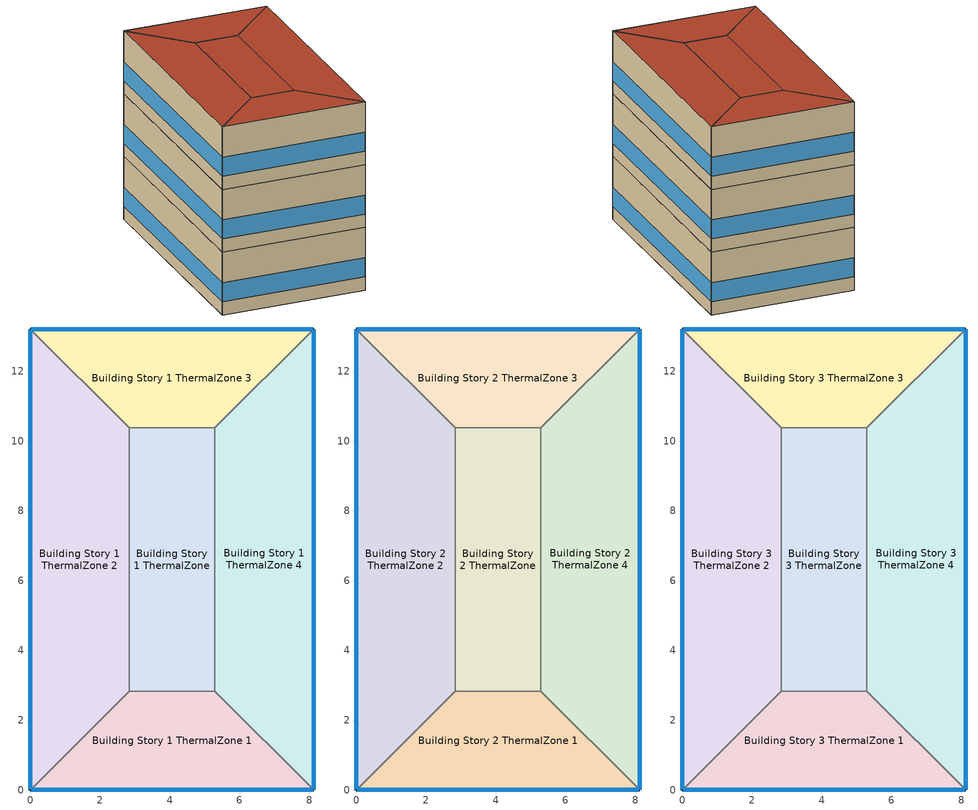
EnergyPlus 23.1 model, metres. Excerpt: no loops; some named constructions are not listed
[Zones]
Building Story 1 ThermalZone
 floor ground (Typical Insulated Carpeted 8in Slab Floor): 5.29,2.83 2.83,2.83 2.83,10.39 5.29,10.39 z0
 wall adiabatic (Typical Interior Wall): 2.83,2.83 5.29,2.83 5.29,10.39 2.83,10.39 2.83,2.83 z0:3.6
 ceiling adiabatic (Typical Interior Floor): 5.29,10.39 2.83,10.39 2.83,2.83 5.29,2.83 z3.6
Building Story 1 ThermalZone 1
 floor ground (Typical Insulated Carpeted 8in Slab Floor): 8.12,0 0,0 2.83,2.83 5.29,2.83 z0
 wall outside (Typical Insulated Steel Framed Exterior Wall R-20.41): 0,0 8.12,0 z0:3.6
 wall adiabatic (Typical Interior Wall): 8.12,0 5.29,2.83 2.83,2.83 0,0 z0:3.6
 window (U 0.48 SHGC 0.40 Dbl Ref-D Clr 6mm/13mm): 0.03,0 8.1,0 z0.76:1.85
 ceiling adiabatic (Typical Interior Ceiling): 5.29,2.83 2.83,2.83 0,0 8.12,0 z3.6
Building Story 1 ThermalZone 2
 floor ground (Typical Insulated Carpeted 8in Slab Floor): 0,0 0,13.22 2.83,10.39 2.83,2.83 z0
 wall outside (Typical Insulated Steel Framed Exterior Wall R-20.41): 0,13.22 0,0 z0:3.6
 wall adiabatic (Typical Interior Wall): 0,0 2.83,2.83 2.83,10.39 0,13.22 z0:3.6
 window (U 0.48 SHGC 0.40 Dbl Ref-D Clr 6mm/13mm): 0,13.19 0,0.03 z0.76:1.85
 ceiling adiabatic (Typical Interior Ceiling): 2.83,2.83 2.83,10.39 0,13.22 0,0 z3.6
Building Story 1 ThermalZone 3
 floor ground (Typical Insulated Carpeted 8in Slab Floor): 0,13.22 8.12,13.22 5.29,10.39 2.83,10.39 z0
 wall outside (Typical Insulated Steel Framed Exterior Wall R-20.41): 8.12,13.22 0,13.22 z0:3.6
 wall adiabatic (Typical Interior Wall): 0,13.22 2.83,10.39 5.29,10.39 8.12,13.22 z0:3.6
 window (U 0.48 SHGC 0.40 Dbl Ref-D Clr 6mm/13mm): 8.1,13.22 0.03,13.22 z0.76:1.85
 ceiling adiabatic (Typical Interior Ceiling): 2.83,10.39 5.29,10.39 8.12,13.22 0,13.22 z3.6
Building Story 1 ThermalZone 4
 floor ground (Typical Insulated Carpeted 8in Slab Floor): 8.12,13.22 8.12,0 5.29,2.83 5.29,10.39 z0
 wall outside (Typical Insulated Steel Framed Exterior Wall R-20.41): 8.12,0 8.12,13.22 z0:3.6
 wall adiabatic (Typical Interior Wall): 8.12,13.22 5.29,10.39 5.29,2.83 8.12,0 z0:3.6
 window (U 0.48 SHGC 0.40 Dbl Ref-D Clr 6mm/13mm): 8.12,0.03 8.12,13.19 z0.76:1.85
 ceiling adiabatic (Typical Interior Ceiling): 5.29,10.39 5.29,2.83 8.12,0 8.12,13.22 z3.6
Building Story 2 ThermalZone
 floor adiabatic (Typical Interior Floor): 5.29,2.83 2.83,2.83 2.83,10.39 5.29,10.39 z3.6
 wall adiabatic (Typical Interior Wall): 2.83,2.83 5.29,2.83 5.29,10.39 2.83,10.39 2.83,2.83 z3.6:7.2
 ceiling adiabatic (Typical Interior Ceiling): 5.29,10.39 2.83,10.39 2.83,2.83 5.29,2.83 z7.2
Building Story 2 ThermalZone 1
 floor adiabatic (Typical Interior Ceiling): 8.12,0 0,0 2.83,2.83 5.29,2.83 z3.6
 wall outside (Typical Insulated Steel Framed Exterior Wall R-20.41): 0,0 8.12,0 z3.6:7.2
 wall adiabatic (Typical Interior Wall): 8.12,0 5.29,2.83 2.83,2.83 0,0 z3.6:7.2
 window (U 0.48 SHGC 0.40 Dbl Ref-D Clr 6mm/13mm): 0.03,0 8.1,0 z4.36:5.45
 ceiling adiabatic (Typical Interior Ceiling): 5.29,2.83 2.83,2.83 0,0 8.12,0 z7.2
Building Story 2 ThermalZone 2
 floor adiabatic (Typical Interior Ceiling): 0,0 0,13.22 2.83,10.39 2.83,2.83 z3.6
 wall outside (Typical Insulated Steel Framed Exterior Wall R-20.41): 0,13.22 0,0 z3.6:7.2
 wall adiabatic (Typical Interior Wall): 0,0 2.83,2.83 2.83,10.39 0,13.22 z3.6:7.2
 window (U 0.48 SHGC 0.40 Dbl Ref-D Clr 6mm/13mm): 0,13.19 0,0.03 z4.36:5.45
 ceiling adiabatic (Typical Interior Ceiling): 2.83,2.83 2.83,10.39 0,13.22 0,0 z7.2
Building Story 2 ThermalZone 3
 floor adiabatic (Typical Interior Ceiling): 0,13.22 8.12,13.22 5.29,10.39 2.83,10.39 z3.6
 wall outside (Typical Insulated Steel Framed Exterior Wall R-20.41): 8.12,13.22 0,13.22 z3.6:7.2
 wall adiabatic (Typical Interior Wall): 0,13.22 2.83,10.39 5.29,10.39 8.12,13.22 z3.6:7.2
 window (U 0.48 SHGC 0.40 Dbl Ref-D Clr 6mm/13mm): 8.1,13.22 0.03,13.22 z4.36:5.45
 ceiling adiabatic (Typical Interior Ceiling): 2.83,10.39 5.29,10.39 8.12,13.22 0,13.22 z7.2
Building Story 2 ThermalZone 4
 floor adiabatic (Typical Interior Ceiling): 8.12,13.22 8.12,0 5.29,2.83 5.29,10.39 z3.6
 wall outside (Typical Insulated Steel Framed Exterior Wall R-20.41): 8.12,0 8.12,13.22 z3.6:7.2
 wall adiabatic (Typical Interior Wall): 8.12,13.22 5.29,10.39 5.29,2.83 8.12,0 z3.6:7.2
 window (U 0.48 SHGC 0.40 Dbl Ref-D Clr 6mm/13mm): 8.12,0.03 8.12,13.19 z4.36:5.45
 ceiling adiabatic (Typical Interior Ceiling): 5.29,10.39 5.29,2.83 8.12,0 8.12,13.22 z7.2
Building Story 3 ThermalZone
 floor adiabatic (Typical Interior Ceiling): 5.29,2.83 2.83,2.83 2.83,10.39 5.29,10.39 z7.2
 wall adiabatic (Typical Interior Wall): 2.83,2.83 5.29,2.83 5.29,10.39 2.83,10.39 2.83,2.83 z7.2:10.8
 roof outside (Typical IEAD Roof R-31.25): 5.29,10.39 2.83,10.39 2.83,2.83 5.29,2.83 z10.8
Building Story 3 ThermalZone 1
 floor adiabatic (Typical Interior Ceiling): 8.12,0 0,0 2.83,2.83 5.29,2.83 z7.2
 wall outside (Typical Insulated Steel Framed Exterior Wall R-20.41): 0,0 8.12,0 z7.2:10.8
 wall adiabatic (Typical Interior Wall): 8.12,0 5.29,2.83 2.83,2.83 0,0 z7.2:10.8
 window (U 0.48 SHGC 0.40 Dbl Ref-D Clr 6mm/13mm): 0.03,0 8.1,0 z7.96:9.05
 roof outside (Typical IEAD Roof R-31.25): 5.29,2.83 2.83,2.83 0,0 8.12,0 z10.8
Building Story 3 ThermalZone 2
 floor adiabatic (Typical Interior Ceiling): 0,0 0,13.22 2.83,10.39 2.83,2.83 z7.2
 wall outside (Typical Insulated Steel Framed Exterior Wall R-20.41): 0,13.22 0,0 z7.2:10.8
 wall adiabatic (Typical Interior Wall): 0,0 2.83,2.83 2.83,10.39 0,13.22 z7.2:10.8
 window (U 0.48 SHGC 0.40 Dbl Ref-D Clr 6mm/13mm): 0,13.19 0,0.03 z7.96:9.05
 roof outside (Typical IEAD Roof R-31.25): 2.83,2.83 2.83,10.39 0,13.22 0,0 z10.8
Building Story 3 ThermalZone 3
 floor adiabatic (Typical Interior Ceiling): 0,13.22 8.12,13.22 5.29,10.39 2.83,10.39 z7.2
 wall outside (Typical Insulated Steel Framed Exterior Wall R-20.41): 8.12,13.22 0,13.22 z7.2:10.8
 wall adiabatic (Typical Interior Wall): 0,13.22 2.83,10.39 5.29,10.39 8.12,13.22 z7.2:10.8
 window (U 0.48 SHGC 0.40 Dbl Ref-D Clr 6mm/13mm): 8.1,13.22 0.03,13.22 z7.96:9.05
 roof outside (Typical IEAD Roof R-31.25): 2.83,10.39 5.29,10.39 8.12,13.22 0,13.22 z10.8
Building Story 3 ThermalZone 4
 floor adiabatic (Typical Interior Ceiling): 8.12,13.22 8.12,0 5.29,2.83 5.29,10.39 z7.2
 wall outside (Typical Insulated Steel Framed Exterior Wall R-20.41): 8.12,0 8.12,13.22 z7.2:10.8
 wall adiabatic (Typical Interior Wall): 8.12,13.22 5.29,10.39 5.29,2.83 8.12,0 z7.2:10.8
 window (U 0.48 SHGC 0.40 Dbl Ref-D Clr 6mm/13mm): 8.12,0.03 8.12,13.19 z7.96:9.05
 roof outside (Typical IEAD Roof R-31.25): 5.29,10.39 5.29,2.83 8.12,0 8.12,13.22 z10.8
[Building]
bld_21: Terrain=City
[Site:Location]
Laramie General Brees Field_WY_USA: Latitude {deg}=41.31558; Longitude {deg}=-105.582; Time Zone {hr}=-7; Elevation {m}=2215
[Site:GroundTemperature:FCfactorMethod]
8.6, 2.8, -4.1, -8.8, -2.2, 0.3, 6.7, 10.1, 16.5, 20.6, 19.2, 14.7
[Site:WaterMainsTemperature]
Calculation Method=Correlation; Annual Average Outdoor Air Temperature {C}=8.96667; Maximum Difference In Monthly Average Outdoor Air Temperatures {deltaC}=26.2
[SizingPeriod:DesignDay] Day of Month=21; Dry-Bulb Temperature Range Modifier Type=DefaultMultipliers; Humidity Condition Type=Wetbulb; Barometric Pressure {Pa}=98769; Rain Indicator=No; Snow Indicator=No; Daylight Saving Time Indicator=No; Begin Environment Reset Mode=FullResetAtBeginEnvironment
Name | Month | Day Type | Maximum Dry-Bulb Temperature {C} | Daily Dry-Bulb Temperature Range {deltaC} | Wetbulb or DewPoint at Maximum Dry-Bulb {C} | Wind Speed {m/s} | Wind Direction {deg} | Solar Model Indicator | ASHRAE Clear Sky Optical Depth for Beam Irradiance (taub) | ASHRAE Clear Sky Optical Depth for Diffuse Irradiance (taud) | Sky Clearness
Buffalo Niagara Intl Ap Ann Clg .4% Condns DB=>MWB 1 | 7 | SummerDesignDay | 30.3 | 9.3 | 21.8 | 5.7 | 240 | ASHRAETau | 0.462 | 2.001
Buffalo Niagara Intl Ap Ann Clg .4% Condns WB=>MDB 1 | 7 | SummerDesignDay | 27.8 | 9.3 | 23.8 | 5.7 | 240 | ASHRAETau | 0.462 | 2.001
Buffalo Niagara Intl Ap Ann Htg 99.6% Condns DB 1 | 1 | WinterDesignDay | -16.3 | 0 | -16.3 | 5.1 | 270 | ASHRAEClearSky |  |  | 0
[Material] Thermal Absorptance=0.9; Solar Absorptance=0.7
Name | Roughness | Thickness {m} | Conductivity {W/m-K} | Density {kg/m3} | Specific Heat {J/kg-K} | Visible Absorptance
100mm Normalweight concrete floor | MediumRough | 0.1016 | 2.31045 | 2322 | 832.557 | 0.7
25mm Stucco | Smooth | 0.0254 | 0.72 | 1856 | 840 | 0.7
5/8 in. Gypsum Board | MediumSmooth | 0.0159 | 0.16 | 800 | 1090 | 0.7
8 in. Normalweight Concrete Floor | MediumRough | 0.2032 | 2.31 | 2322 | 832 | 0.7
G01 13mm gypsum board | Smooth | 0.0127 | 0.160031 | 800.001 | 1090.73 | 0.5
Metal Roof Surface | Smooth | 0.0008 | 45.28 | 7824 | 500 | 0.7
Roof Membrane | VeryRough | 0.0095 | 0.16 | 1121.29 | 1460 | 0.7
[Material:NoMass] Roughness=Smooth; Thermal Absorptance=0.9; Solar Absorptance=0.7
Name | Thermal Resistance {m2-K/W} | Visible Absorptance
CP02 CARPET PAD; Typical Carpet Pad | 0.21648 | 0.8
Typical Insulation R-18.23 | 3.21036 | 0.7
Typical Insulation R-30.13 | 5.30668 | 0.7
[WindowMaterial:Gas]
AIR 13MM: Gas Type=Air; Thickness {m}=0.0127
[WindowMaterial:Glazing] Optical Data Type=SpectralAverage; Thickness {m}=0.006; Infrared Transmittance at Normal Incidence=0; Front Side Infrared Hemispherical Emissivity=0.84; Conductivity {W/m-K}=0.9; Dirt Correction Factor for Solar and Visible Transmittance=1; Solar Diffusing=No
Name | Solar Transmittance at Normal Incidence | Front Side Solar Reflectance at Normal Incidence | Back Side Solar Reflectance at Normal Incidence | Visible Transmittance at Normal Incidence | Front Side Visible Reflectance at Normal Incidence | Back Side Visible Reflectance at Normal Incidence | Back Side Infrared Hemispherical Emissivity
CLEAR 6MM | 0.775 | 0.071 | 0.071 | 0.881 | 0.08 | 0.08 | 0.84
REF D CLEAR 6MM | 0.429 | 0.308 | 0.379 | 0.334 | 0.453 | 0.505 | 0.82
[Construction]
Typical IEAD Roof R-31.25: Roof Membrane, Typical Insulation R-30.13, Metal Roof Surface
Typical Insulated Carpeted 8in Slab Floor: 8 in. Normalweight Concrete Floor, Typical Carpet Pad
Typical Insulated Steel Framed Exterior Wall R-20.41: 25mm Stucco, 5/8 in. Gypsum Board, Typical Insulation R-18.23, 5/8 in. Gypsum Board
Typical Interior Ceiling: CP02 CARPET PAD, 100mm Normalweight concrete floor
Typical Interior Floor: 100mm Normalweight concrete floor, CP02 CARPET PAD
Typical Interior Wall: G01 13mm gypsum board, G01 13mm gypsum board
U 0.48 SHGC 0.40 Dbl Ref-D Clr 6mm/13mm: REF D CLEAR 6MM, AIR 13MM, CLEAR 6MM
[Zone] Part of Total Floor Area=Yes
Name | Multiplier
Building Story 1 ThermalZone; Building Story 1 ThermalZone 1; Building Story 1 ThermalZone 2; Building Story 1 ThermalZone 3; Building Story 1 ThermalZone 4; Building Story 3 ThermalZone; Building Story 3 ThermalZone 1; Building Story 3 ThermalZone 2; Building Story 3 ThermalZone 3; Building Story 3 ThermalZone 4 | 1
Building Story 2 ThermalZone; Building Story 2 ThermalZone 1; Building Story 2 ThermalZone 2; Building Story 2 ThermalZone 3; Building Story 2 ThermalZone 4 | 28
[Space]
Name | Zone | Space Type
Building Story 1 Space | Building Story 1 ThermalZone | Story Ground Blended Space Type
Building Story 1 Space 1 | Building Story 1 ThermalZone 1 | Story Ground Blended Space Type
Building Story 1 Space 2 | Building Story 1 ThermalZone 2 | Story Ground Blended Space Type
Building Story 1 Space 3 | Building Story 1 ThermalZone 3 | Story Ground Blended Space Type
Building Story 1 Space 4 | Building Story 1 ThermalZone 4 | Story Ground Blended Space Type
Building Story 2 Space | Building Story 2 ThermalZone | Story Mid Blended Space Type
Building Story 2 Space 1 | Building Story 2 ThermalZone 1 | Story Mid Blended Space Type
Building Story 2 Space 2 | Building Story 2 ThermalZone 2 | Story Mid Blended Space Type
Building Story 2 Space 3 | Building Story 2 ThermalZone 3 | Story Mid Blended Space Type
Building Story 2 Space 4 | Building Story 2 ThermalZone 4 | Story Mid Blended Space Type
Building Story 3 Space | Building Story 3 ThermalZone | Story Top Blended Space Type
Building Story 3 Space 1 | Building Story 3 ThermalZone 1 | Story Top Blended Space Type
Building Story 3 Space 2 | Building Story 3 ThermalZone 2 | Story Top Blended Space Type
Building Story 3 Space 3 | Building Story 3 ThermalZone 3 | Story Top Blended Space Type
Building Story 3 Space 4 | Building Story 3 ThermalZone 4 | Story Top Blended Space Type
[InternalMass]
Name | Construction | Zone or ZoneList | Space or SpaceList | Surface Area {m2}
Building Story 1 Space SecondarySchool Auditorium  - Story Ground Mass | InteriorFurnishings 1 | Building Story 1 ThermalZone | Building Story 1 Space | 3.38116
Building Story 1 Space 3 SecondarySchool Auditorium  - Story Ground Mass | InteriorFurnishings 1 | Building Story 1 ThermalZone 3 | Building Story 1 Space 3 | 2.71663
Building Story 1 Space 1 SecondarySchool Auditorium  - Story Ground Mass | InteriorFurnishings 1 | Building Story 1 ThermalZone 1 | Building Story 1 Space 1 | 2.71664
Building Story 1 Space 2 SecondarySchool Auditorium  - Story Ground Mass | InteriorFurnishings 1 | Building Story 1 ThermalZone 2 | Building Story 1 Space 2 | 5.33087
Building Story 1 Space 4 SecondarySchool Auditorium  - Story Ground Mass | InteriorFurnishings 1 | Building Story 1 ThermalZone 4 | Building Story 1 Space 4 | 5.33087
Building Story 1 Space SecondarySchool Cafeteria  - Story Ground Mass | InteriorFurnishings 1 | Building Story 1 ThermalZone | Building Story 1 Space | 2.14006
Building Story 1 Space 3 SecondarySchool Cafeteria  - Story Ground Mass | InteriorFurnishings 1 | Building Story 1 ThermalZone 3 | Building Story 1 Space 3 | 1.71946
Building Story 1 Space 1 SecondarySchool Cafeteria  - Story Ground Mass | InteriorFurnishings 1 | Building Story 1 ThermalZone 1 | Building Story 1 Space 1 | 1.71946
Building Story 1 Space 2 SecondarySchool Cafeteria  - Story Ground Mass | InteriorFurnishings 1 | Building Story 1 ThermalZone 2 | Building Story 1 Space 2 | 3.3741
Building Story 1 Space 4 SecondarySchool Cafeteria  - Story Ground Mass | InteriorFurnishings 1 | Building Story 1 ThermalZone 4 | Building Story 1 Space 4 | 3.3741
Building Story 1 Space SecondarySchool Classroom A  - Story Ground Mass; Building Story 1 Space SecondarySchool Classroom C  - Story Ground Mass | InteriorFurnishings 1 | Building Story 1 ThermalZone | Building Story 1 Space | 1.4569
Building Story 1 Space 3 SecondarySchool Classroom A  - Story Ground Mass; Building Story 1 Space 3 SecondarySchool Classroom C  - Story Ground Mass | InteriorFurnishings 1 | Building Story 1 ThermalZone 3 | Building Story 1 Space 3 | 1.17057
Building Story 1 Space 1 SecondarySchool Classroom A  - Story Ground Mass; Building Story 1 Space 1 SecondarySchool Classroom C  - Story Ground Mass | InteriorFurnishings 1 | Building Story 1 ThermalZone 1 | Building Story 1 Space 1 | 1.17057
Building Story 1 Space 2 SecondarySchool Classroom A  - Story Ground Mass; Building Story 1 Space 2 SecondarySchool Classroom C  - Story Ground Mass | InteriorFurnishings 1 | Building Story 1 ThermalZone 2 | Building Story 1 Space 2 | 2.29701
Building Story 1 Space 4 SecondarySchool Classroom A  - Story Ground Mass; Building Story 1 Space 4 SecondarySchool Classroom C  - Story Ground Mass | InteriorFurnishings 1 | Building Story 1 ThermalZone 4 | Building Story 1 Space 4 | 2.29701
Building Story 1 Space SecondarySchool ComputerRoom  - Story Ground Mass | InteriorFurnishings 1 | Building Story 1 ThermalZone | Building Story 1 Space | 3.26712
Building Story 1 Space 3 SecondarySchool ComputerRoom  - Story Ground Mass | InteriorFurnishings 1 | Building Story 1 ThermalZone 3 | Building Story 1 Space 3 | 2.625
Building Story 1 Space 1 SecondarySchool ComputerRoom  - Story Ground Mass | InteriorFurnishings 1 | Building Story 1 ThermalZone 1 | Building Story 1 Space 1 | 2.62501
Building Story 1 Space 2 SecondarySchool ComputerRoom  - Story Ground Mass | InteriorFurnishings 1 | Building Story 1 ThermalZone 2 | Building Story 1 Space 2 | 5.15106
Building Story 1 Space 4 SecondarySchool ComputerRoom  - Story Ground Mass | InteriorFurnishings 1 | Building Story 1 ThermalZone 4 | Building Story 1 Space 4 | 5.15106
Building Story 1 Space SecondarySchool Corridor B  - Story Ground Mass | InteriorFurnishings 1 | Building Story 1 ThermalZone | Building Story 1 Space | 2.05433
Building Story 1 Space 3 SecondarySchool Corridor B  - Story Ground Mass | InteriorFurnishings 1 | Building Story 1 ThermalZone 3 | Building Story 1 Space 3 | 1.65057
Building Story 1 Space 1 SecondarySchool Corridor B  - Story Ground Mass | InteriorFurnishings 1 | Building Story 1 ThermalZone 1 | Building Story 1 Space 1 | 1.65057
Building Story 1 Space 2 SecondarySchool Corridor B  - Story Ground Mass | InteriorFurnishings 1 | Building Story 1 ThermalZone 2 | Building Story 1 Space 2 | 3.23893
Building Story 1 Space 4 SecondarySchool Corridor B  - Story Ground Mass | InteriorFurnishings 1 | Building Story 1 ThermalZone 4 | Building Story 1 Space 4 | 3.23893
Building Story 1 Space SecondarySchool Gym  - Story Ground Mass | InteriorFurnishings 1 | Building Story 1 ThermalZone | Building Story 1 Space | 11.0425
Building Story 1 Space 3 SecondarySchool Gym  - Story Ground Mass | InteriorFurnishings 1 | Building Story 1 ThermalZone 3 | Building Story 1 Space 3 | 8.87218
Building Story 1 Space 1 SecondarySchool Gym  - Story Ground Mass | InteriorFurnishings 1 | Building Story 1 ThermalZone 1 | Building Story 1 Space 1 | 8.8722
Building Story 1 Space 2 SecondarySchool Gym  - Story Ground Mass | InteriorFurnishings 1 | Building Story 1 ThermalZone 2 | Building Story 1 Space 2 | 17.4099
Building Story 1 Space 4 SecondarySchool Gym  - Story Ground Mass | InteriorFurnishings 1 | Building Story 1 ThermalZone 4 | Building Story 1 Space 4 | 17.4099
Building Story 1 Space SecondarySchool Kitchen  - Story Ground Mass | InteriorFurnishings 1 | Building Story 1 ThermalZone | Building Story 1 Space | 0.737953
Building Story 1 Space 3 SecondarySchool Kitchen  - Story Ground Mass | InteriorFurnishings 1 | Building Story 1 ThermalZone 3 | Building Story 1 Space 3 | 0.592916
Building Story 1 Space 1 SecondarySchool Kitchen  - Story Ground Mass | InteriorFurnishings 1 | Building Story 1 ThermalZone 1 | Building Story 1 Space 1 | 0.592917
Building Story 1 Space 2 SecondarySchool Kitchen  - Story Ground Mass | InteriorFurnishings 1 | Building Story 1 ThermalZone 2 | Building Story 1 Space 2 | 1.16348
Building Story 1 Space 4 SecondarySchool Kitchen  - Story Ground Mass | InteriorFurnishings 1 | Building Story 1 ThermalZone 4 | Building Story 1 Space 4 | 1.16348
Building Story 1 Space SecondarySchool Library  - Story Ground Mass | InteriorFurnishings 1 | Building Story 1 ThermalZone | Building Story 1 Space | 2.87802
Building Story 1 Space 3 SecondarySchool Library  - Story Ground Mass | InteriorFurnishings 1 | Building Story 1 ThermalZone 3 | Building Story 1 Space 3 | 2.31237
Building Story 1 Space 1 SecondarySchool Library  - Story Ground Mass | InteriorFurnishings 1 | Building Story 1 ThermalZone 1 | Building Story 1 Space 1 | 2.31238
Building Story 1 Space 2 SecondarySchool Library  - Story Ground Mass | InteriorFurnishings 1 | Building Story 1 ThermalZone 2 | Building Story 1 Space 2 | 4.53759
Building Story 1 Space 4 SecondarySchool Library  - Story Ground Mass | InteriorFurnishings 1 | Building Story 1 ThermalZone 4 | Building Story 1 Space 4 | 4.53759
Building Story 1 Space SecondarySchool Lobby  - Story Ground Mass; Building Story 1 Space SecondarySchool Restroom  - Story Ground Mass | InteriorFurnishings 1 | Building Story 1 ThermalZone | Building Story 1 Space | 1.43565
Building Story 1 Space 3 SecondarySchool Lobby  - Story Ground Mass; Building Story 1 Space 3 SecondarySchool Restroom  - Story Ground Mass | InteriorFurnishings 1 | Building Story 1 ThermalZone 3 | Building Story 1 Space 3 | 1.15349
Building Story 1 Space 1 SecondarySchool Lobby  - Story Ground Mass; Building Story 1 Space 1 SecondarySchool Restroom  - Story Ground Mass | InteriorFurnishings 1 | Building Story 1 ThermalZone 1 | Building Story 1 Space 1 | 1.15349
Building Story 1 Space 2 SecondarySchool Lobby  - Story Ground Mass; Building Story 1 Space 2 SecondarySchool Restroom  - Story Ground Mass | InteriorFurnishings 1 | Building Story 1 ThermalZone 2 | Building Story 1 Space 2 | 2.2635
Building Story 1 Space 4 SecondarySchool Lobby  - Story Ground Mass; Building Story 1 Space 4 SecondarySchool Restroom  - Story Ground Mass | InteriorFurnishings 1 | Building Story 1 ThermalZone 4 | Building Story 1 Space 4 | 2.2635
Building Story 1 Space SecondarySchool Mechanical  - Story Ground Mass | InteriorFurnishings 1 | Building Story 1 ThermalZone | Building Story 1 Space | 2.34132
Building Story 1 Space 3 SecondarySchool Mechanical  - Story Ground Mass | InteriorFurnishings 1 | Building Story 1 ThermalZone 3 | Building Story 1 Space 3 | 1.88116
Building Story 1 Space 1 SecondarySchool Mechanical  - Story Ground Mass | InteriorFurnishings 1 | Building Story 1 ThermalZone 1 | Building Story 1 Space 1 | 1.88116
Building Story 1 Space 2 SecondarySchool Mechanical  - Story Ground Mass | InteriorFurnishings 1 | Building Story 1 ThermalZone 2 | Building Story 1 Space 2 | 3.69142
Building Story 1 Space 4 SecondarySchool Mechanical  - Story Ground Mass | InteriorFurnishings 1 | Building Story 1 ThermalZone 4 | Building Story 1 Space 4 | 3.69142
Building Story 1 Space SecondarySchool Office  - Story Ground Mass | InteriorFurnishings 1 | Building Story 1 ThermalZone | Building Story 1 Space | 3.6428
Building Story 1 Space 3 SecondarySchool Office  - Story Ground Mass | InteriorFurnishings 1 | Building Story 1 ThermalZone 3 | Building Story 1 Space 3 | 2.92685
Building Story 1 Space 1 SecondarySchool Office  - Story Ground Mass | InteriorFurnishings 1 | Building Story 1 ThermalZone 1 | Building Story 1 Space 1 | 2.92686
Building Story 1 Space 2 SecondarySchool Office  - Story Ground Mass | InteriorFurnishings 1 | Building Story 1 ThermalZone 2 | Building Story 1 Space 2 | 5.74338
Building Story 1 Space 4 SecondarySchool Office  - Story Ground Mass | InteriorFurnishings 1 | Building Story 1 ThermalZone 4 | Building Story 1 Space 4 | 5.74338
Building Story 1 Space Mass | InteriorFurnishings 2 | Building Story 1 ThermalZone | Building Story 1 Space | 37.2703
Building Story 1 Space 1 Mass | InteriorFurnishings 2 | Building Story 1 ThermalZone 1 | Building Story 1 Space 1 | 29.9453
Building Story 1 Space 2 Mass | InteriorFurnishings 2 | Building Story 1 ThermalZone 2 | Building Story 1 Space 2 | 58.7618
Building Story 1 Space 3 Mass | InteriorFurnishings 2 | Building Story 1 ThermalZone 3 | Building Story 1 Space 3 | 29.9453
Building Story 1 Space 4 Mass | InteriorFurnishings 2 | Building Story 1 ThermalZone 4 | Building Story 1 Space 4 | 58.7618
Building Story 2 Space 2 Office WholeBuilding - Md Office  - Story Mid Mass | InteriorFurnishings 1 | Building Story 2 ThermalZone 2 | Building Story 2 Space 2 | 11.7524
Building Story 2 Space Office WholeBuilding - Md Office  - Story Mid Mass | InteriorFurnishings 1 | Building Story 2 ThermalZone | Building Story 2 Space | 7.45407
Building Story 2 Space 1 Office WholeBuilding - Md Office  - Story Mid Mass | InteriorFurnishings 1 | Building Story 2 ThermalZone 1 | Building Story 2 Space 1 | 5.98906
Building Story 2 Space 3 Office WholeBuilding - Md Office  - Story Mid Mass | InteriorFurnishings 1 | Building Story 2 ThermalZone 3 | Building Story 2 Space 3 | 5.98905
Building Story 2 Space 4 Office WholeBuilding - Md Office  - Story Mid Mass | InteriorFurnishings 1 | Building Story 2 ThermalZone 4 | Building Story 2 Space 4 | 11.7524
Building Story 2 Space 2 SecondarySchool Classroom A  - Story Mid Mass; Building Story 2 Space 2 SecondarySchool Classroom C  - Story Mid Mass | InteriorFurnishings 1 | Building Story 2 ThermalZone 2 | Building Story 2 Space 2 | 13.7855
Building Story 2 Space SecondarySchool Classroom A  - Story Mid Mass; Building Story 2 Space SecondarySchool Classroom C  - Story Mid Mass | InteriorFurnishings 1 | Building Story 2 ThermalZone | Building Story 2 Space | 8.74361
Building Story 2 Space 1 SecondarySchool Classroom A  - Story Mid Mass; Building Story 2 Space 1 SecondarySchool Classroom C  - Story Mid Mass | InteriorFurnishings 1 | Building Story 2 ThermalZone 1 | Building Story 2 Space 1 | 7.02517
Building Story 2 Space 3 SecondarySchool Classroom A  - Story Mid Mass; Building Story 2 Space 3 SecondarySchool Classroom C  - Story Mid Mass | InteriorFurnishings 1 | Building Story 2 ThermalZone 3 | Building Story 2 Space 3 | 7.02515
Building Story 2 Space 4 SecondarySchool Classroom A  - Story Mid Mass; Building Story 2 Space 4 SecondarySchool Classroom C  - Story Mid Mass | InteriorFurnishings 1 | Building Story 2 ThermalZone 4 | Building Story 2 Space 4 | 13.7855
Building Story 2 Space 2 SecondarySchool Corridor B  - Story Mid Mass | InteriorFurnishings 1 | Building Story 2 ThermalZone 2 | Building Story 2 Space 2 | 19.4384
